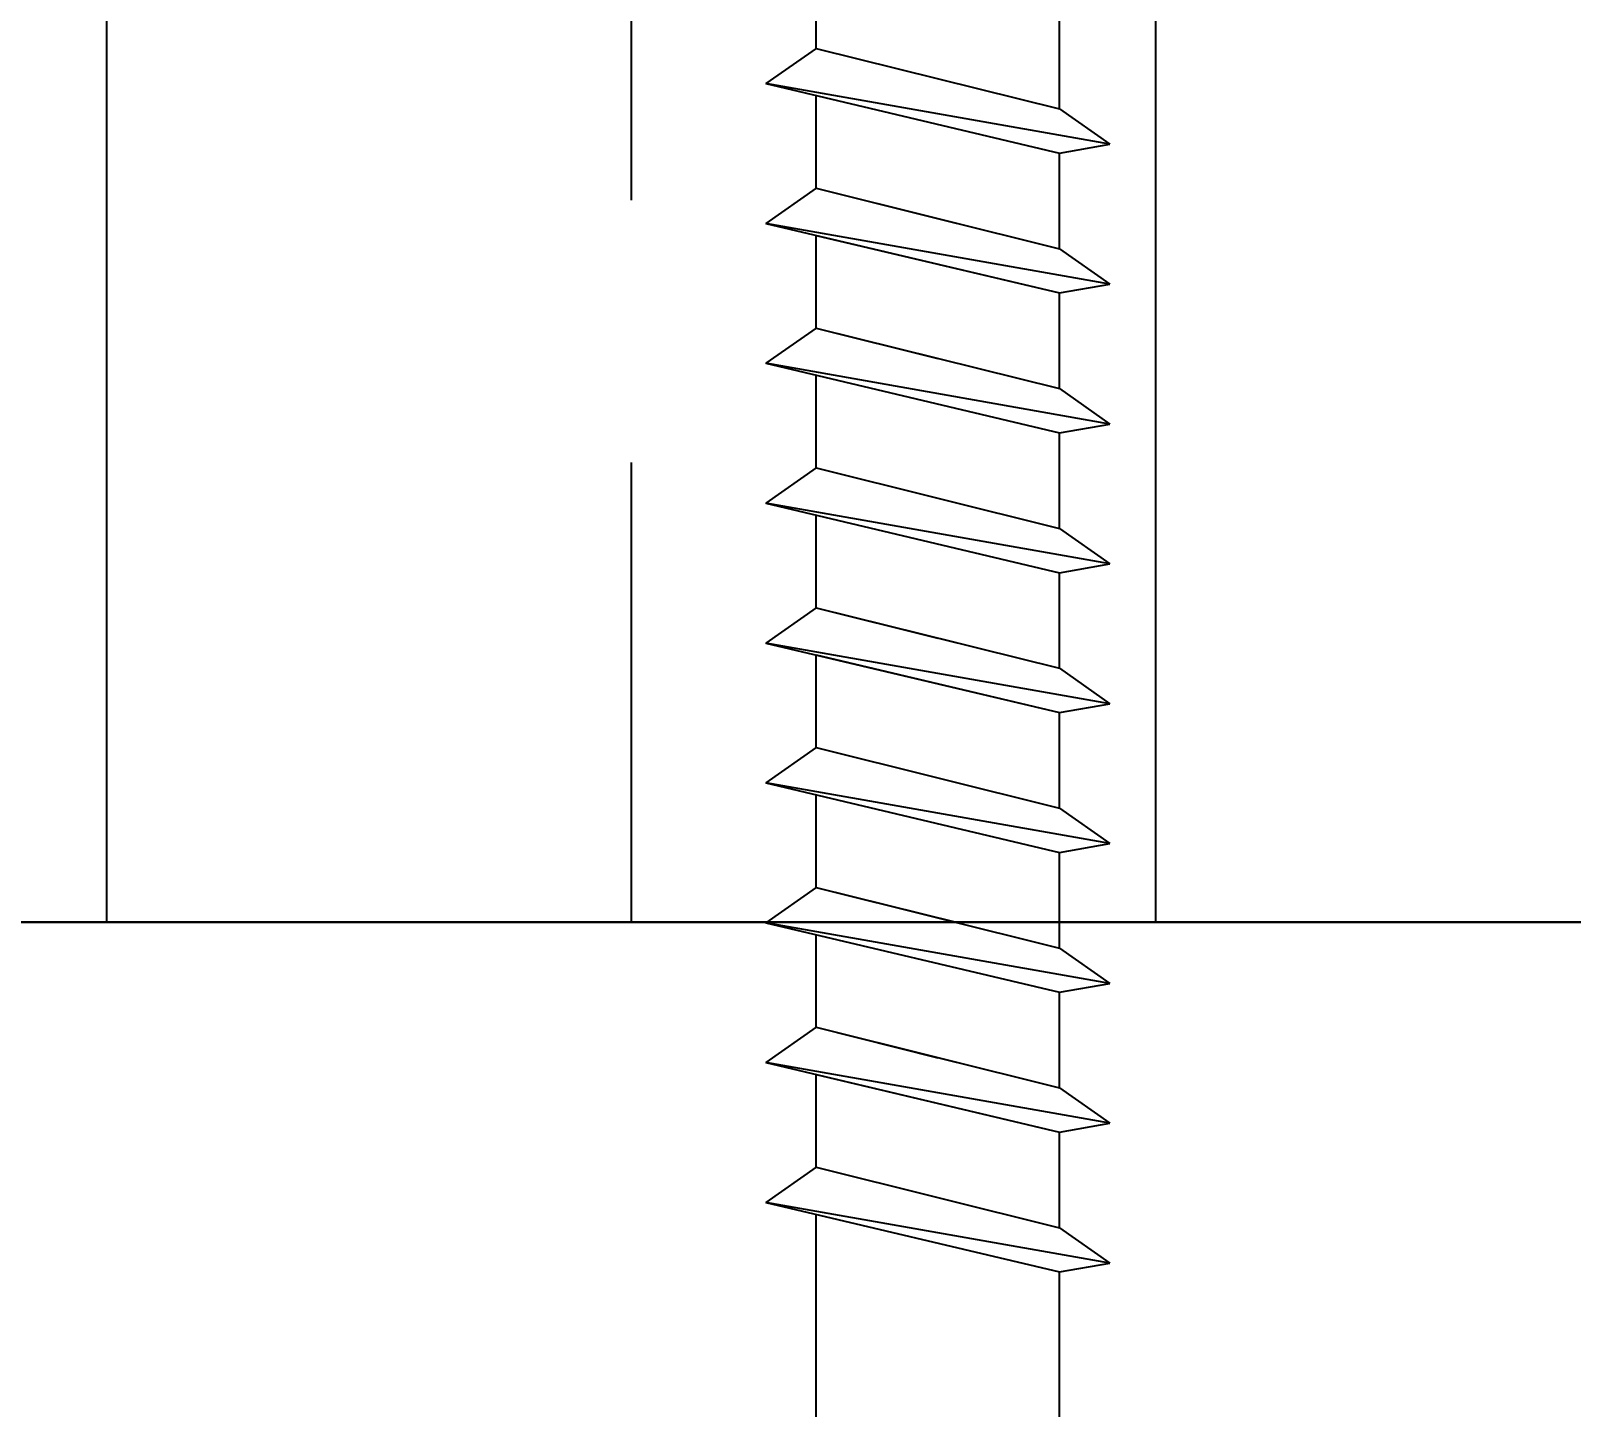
# Model space of a CAD drawing. Header units: inches. Extents: x -2661 to 42767, y -1222 to 9099.
# Drawn here: x -1902.554 to -1901.452, y 3481.95 to 3482.934 of the extents above; entities that cross this region are included whole.
import ezdxf
from ezdxf import colors
from ezdxf.entities.mleader import LeaderData, LeaderLine
from ezdxf.math import Vec2, Vec3

# ---------------------------------------------------------------- set-up
doc = ezdxf.new("R2010")
doc.units = ezdxf.units.IN
doc.header["$LTSCALE"] = 12
doc.header["$MEASUREMENT"] = 0
doc.layers.get('0').update_dxf_attribs({"linetype": 'CONTINUOUS'})
for name, color, linetype in [('S-ANNO-NOTE', 4, 'CONTINUOUS'), ('S-FASTENERS', 2, 'CONTINUOUS'), ('S-SIMPSON', 2, 'CONTINUOUS'), ('S-WOOD', 3, 'CONTINUOUS')]:
    doc.layers.add(name, color=color, linetype=linetype)
doc.styles.add('Arial', font='arial.ttf', dxfattribs={"width": 0.85})

# ---------------------------------------------------------------- blocks, each defined once
blk = doc.blocks.new('*U292')
at = {"layer": 'S-WOOD'}
h = blk.add_hatch(dxfattribs=at)
h.set_pattern_fill('ANSI33', color=1, scale=3, angle=45, style=0)
h.set_pattern_definition([(90, (2, 0), (-0.75, 1e-16), []), (90, (2.375, 0.375), (-0.75, 1e-16), [0.375, -0.1875])])
h.paths.add_polyline_path([(3.5, -11.25), (0, -11.25), (0, 0), (3.5, 0)])
at = {"color": 4}
blk.add_lwpolyline([(0, 0), (3.5, 0), (3.5, -11.25), (0, -11.25)], close=True, dxfattribs=at)
blk.add_lwpolyline([(3.5, -11.25), (0, -11.25), (0, 0), (3.5, 0)], close=True)
blk = doc.blocks.new('*U1285')
blk.add_lwpolyline([(1.5, -3.5), (0, -3.5), (0, 0), (1.5, 0)], close=True)
blk = doc.blocks.new('SDS.25X6-f')
at = {"layer": 'S-SIMPSON'}
for p, q in [((-0.087, -0.536), (-0.087, -2.7912)), ((0.087, -0.5316), (0.087, -2.75)), ((0.087, -0.5316), (0.087, -2.75)), ((-0.087, -0.5749), (-0.087, -2.7912)), ((0.087, -2.6816), (0.087, -2.75)), ((0.087, -2.6816), (0.087, -2.75)), ((0.087, -2.6816), (0.087, -2.75)), ((0.087, -2.6816), (0.087, -2.75)), ((0.087, -2.6816), (0.087, -2.75)), ((0.087, -2.6816), (0.087, -2.75)), ((-0.087, -2.7249), (-0.087, -2.7912)), ((-0.087, -2.7249), (-0.087, -2.7912)), ((-0.087, -2.7249), (-0.087, -2.7912)), ((-0.087, -2.7249), (-0.087, -2.7912)), ((-0.087, -2.7249), (-0.087, -2.7912)), ((-0.087, -2.7249), (-0.087, -2.7912)), ((-0.087, -2.7249), (-0.087, -2.7912)), ((-0.087, -2.7249), (-0.087, -2.7912))]:
    blk.add_line(p, q, dxfattribs=at)
at = {"layer": 'S-SIMPSON', "color": 1}
for p, q in [((-0.123, -2.7997), (0.087, -2.75)), ((-0.123, -2.7997), (0.087, -2.75)), ((-0.123, -2.7997), (0.087, -2.75)), ((-0.123, -2.7997), (0.087, -2.75)), ((0.087, -2.75), (0.123, -2.7563)), ((0.087, -2.75), (0.123, -2.7563)), ((0.087, -2.75), (0.123, -2.7563)), ((0.087, -2.75), (0.123, -2.7563)), ((0.123, -2.7563), (-0.123, -2.7997)), ((0.123, -2.7563), (-0.123, -2.7997)), ((0.123, -2.7563), (-0.123, -2.7997)), ((0.123, -2.7563), (-0.123, -2.7997)), ((0.087, -2.7816), (0.123, -2.7563)), ((0.087, -2.7816), (0.123, -2.7563)), ((0.087, -2.7816), (0.123, -2.7563)), ((0.087, -2.7816), (0.123, -2.7563)), ((-0.087, -2.8249), (0.087, -2.7816)), ((-0.087, -2.8249), (0.087, -2.7816)), ((-0.087, -2.8249), (0.087, -2.7816)), ((-0.087, -2.8249), (0.087, -2.7816)), ((0.087, -2.7816), (0.087, -2.85)), ((0.087, -2.7816), (0.087, -2.85)), ((0.087, -2.7816), (0.087, -2.85)), ((0.087, -2.7816), (0.087, -2.85)), ((0.087, -2.7816), (0.087, -2.85)), ((0.087, -2.7816), (0.087, -2.85)), ((0.087, -2.7816), (0.087, -2.85)), ((0.087, -2.7816), (0.087, -2.85)), ((0.087, -2.7816), (0.087, -2.85)), ((0.087, -2.7816), (0.087, -2.85)), ((0.087, -2.7816), (0.087, -2.85)), ((0.087, -2.7816), (0.087, -2.85)), ((0.087, -2.7816), (0.087, -2.85)), ((0.087, -2.7816), (0.087, -2.85)), ((-0.087, -2.8249), (-0.123, -2.7997)), ((-0.087, -2.8249), (-0.123, -2.7997)), ((-0.087, -2.8249), (-0.123, -2.7997)), ((-0.087, -2.8249), (-0.123, -2.7997)), ((-0.087, -2.8249), (-0.123, -2.7997)), ((-0.087, -2.8249), (0, -2.8032)), ((-0.087, -2.8249), (-0.087, -2.8912)), ((-0.087, -2.8249), (-0.087, -2.8912)), ((-0.087, -2.8249), (-0.087, -2.8912)), ((-0.087, -2.8249), (-0.087, -2.8912)), ((-0.087, -2.8249), (-0.087, -2.8912)), ((-0.087, -2.8249), (-0.087, -2.8912)), ((-0.087, -2.8249), (-0.087, -2.8912)), ((-0.087, -2.8249), (-0.087, -2.8912)), ((-0.087, -2.8249), (-0.087, -2.8912)), ((-0.087, -2.8249), (-0.087, -2.8912)), ((-0.087, -2.8249), (-0.087, -2.8912)), ((-0.087, -2.8249), (-0.087, -2.8912)), ((-0.087, -2.8249), (-0.087, -2.8912)), ((-0.087, -2.8249), (-0.087, -2.8912)), ((-0.087, -2.8249), (-0.087, -2.8912)), ((-0.087, -2.8249), (-0.087, -2.8912)), ((-0.123, -2.8997), (0.087, -2.85)), ((-0.123, -2.8997), (0.087, -2.85)), ((-0.123, -2.8997), (0.087, -2.85)), ((-0.123, -2.8997), (0.087, -2.85)), ((-0.123, -2.8997), (0.087, -2.85)), ((-0.123, -2.8997), (0.087, -2.85)), ((-0.123, -2.8997), (0.087, -2.85)), ((-0.123, -2.8997), (0.087, -2.85)), ((-0.087, -2.8912), (0.087, -2.85)), ((0.087, -2.85), (0.123, -2.8563)), ((0.087, -2.85), (0.123, -2.8563)), ((0.087, -2.85), (0.123, -2.8563)), ((0.087, -2.85), (0.123, -2.8563)), ((0.087, -2.85), (0.123, -2.8563)), ((0.087, -2.85), (0.123, -2.8563)), ((0.087, -2.85), (0.123, -2.8563)), ((0.087, -2.85), (0.123, -2.8563)), ((0.087, -2.85), (0.123, -2.8563)), ((0.123, -2.8563), (-0.123, -2.8997)), ((0.123, -2.8563), (-0.123, -2.8997)), ((0.123, -2.8563), (-0.123, -2.8997)), ((0.123, -2.8563), (-0.123, -2.8997)), ((0.123, -2.8563), (-0.123, -2.8997)), ((0.123, -2.8563), (-0.123, -2.8997)), ((0.123, -2.8563), (-0.123, -2.8997)), ((0.123, -2.8563), (-0.123, -2.8997)), ((0.123, -2.8563), (-0.123, -2.8997)), ((0.087, -2.8816), (0.123, -2.8563)), ((0.087, -2.8816), (0.123, -2.8563)), ((0.087, -2.8816), (0.123, -2.8563)), ((0.087, -2.8816), (0.123, -2.8563)), ((0.087, -2.8816), (0.123, -2.8563)), ((0.087, -2.8816), (0.123, -2.8563)), ((0.087, -2.8816), (0.123, -2.8563)), ((0.087, -2.8816), (0.123, -2.8563)), ((0.087, -2.8816), (0.123, -2.8563)), ((-0.087, -2.9249), (0.087, -2.8816)), ((-0.087, -2.9249), (0.087, -2.8816)), ((-0.087, -2.9249), (0.087, -2.8816)), ((-0.087, -2.9249), (0.087, -2.8816)), ((-0.087, -2.9249), (0.087, -2.8816)), ((-0.087, -2.9249), (0.087, -2.8816)), ((-0.087, -2.9249), (0.087, -2.8816)), ((-0.087, -2.9249), (0.087, -2.8816)), ((-0.087, -2.9249), (0.087, -2.8816)), ((0.087, -2.8816), (0.087, -2.95)), ((0.087, -2.8816), (0.087, -2.95)), ((0.087, -2.8816), (0.087, -2.95)), ((0.087, -2.8816), (0.087, -2.95)), ((0.087, -2.8816), (0.087, -2.95)), ((0.087, -2.8816), (0.087, -2.95)), ((0.087, -2.8816), (0.087, -2.95)), ((0.087, -2.8816), (0.087, -2.95)), ((0.087, -2.8816), (0.087, -2.95)), ((0.087, -2.8816), (0.087, -2.95)), ((0.087, -2.8816), (0.087, -2.95)), ((0.087, -2.8816), (0.087, -2.95)), ((0.087, -2.8816), (0.087, -2.95)), ((0.087, -2.8816), (0.087, -2.95)), ((0.087, -2.8816), (0.087, -2.95)), ((0.087, -2.8816), (0.087, -2.95)), ((0.087, -2.8816), (0.087, -2.95)), ((0.087, -2.8816), (0.087, -2.95)), ((0.087, -2.8816), (0.087, -2.95)), ((0.087, -2.8816), (0.087, -2.95)), ((0.087, -2.8816), (0.087, -2.95)), ((-0.087, -2.9249), (-0.123, -2.8997)), ((-0.087, -2.9249), (-0.123, -2.8997)), ((-0.087, -2.9249), (-0.123, -2.8997)), ((-0.087, -2.9249), (-0.123, -2.8997)), ((-0.087, -2.9249), (-0.123, -2.8997)), ((-0.087, -2.9249), (-0.123, -2.8997)), ((-0.087, -2.9249), (-0.123, -2.8997)), ((-0.087, -2.9249), (-0.123, -2.8997)), ((-0.087, -2.9249), (-0.123, -2.8997)), ((-0.087, -2.9249), (-0.123, -2.8997)), ((-0.087, -2.9249), (-0.123, -2.8997)), ((-0.087, -2.9249), (-0.123, -2.8997)), ((-0.087, -2.9249), (-0.123, -2.8997)), ((-0.087, -2.9249), (0.013, -2.9)), ((-0.087, -2.9249), (0.013, -2.9)), ((-0.087, -2.9249), (0.013, -2.9)), ((-0.087, -2.9249), (0, -2.9032)), ((-0.087, -2.9249), (-0.087, -2.9912)), ((-0.087, -2.9249), (-0.087, -2.9912)), ((-0.087, -2.9249), (-0.087, -2.9912)), ((-0.087, -2.9249), (-0.087, -2.9912)), ((-0.087, -2.9249), (-0.087, -2.9912)), ((-0.087, -2.9249), (-0.087, -2.9912)), ((-0.087, -2.9249), (-0.087, -2.9912)), ((-0.087, -2.9249), (-0.087, -2.9912)), ((-0.087, -2.9249), (-0.087, -2.9912)), ((-0.087, -2.9249), (-0.087, -2.9912)), ((-0.087, -2.9249), (-0.087, -2.9912)), ((-0.087, -2.9249), (-0.087, -2.9912)), ((-0.087, -2.9249), (-0.087, -2.9912)), ((-0.087, -2.9249), (-0.087, -2.9912)), ((-0.087, -2.9249), (-0.087, -2.9912)), ((-0.087, -2.9249), (-0.087, -2.9912)), ((-0.087, -2.9249), (-0.087, -2.9912)), ((-0.087, -2.9249), (-0.087, -2.9912)), ((-0.087, -2.9249), (-0.087, -2.9912)), ((-0.087, -2.9249), (-0.087, -2.9912)), ((-0.087, -2.9249), (-0.087, -2.9912)), ((-0.123, -2.9997), (0.087, -2.95)), ((-0.123, -2.9997), (0.087, -2.95)), ((-0.123, -2.9997), (0.087, -2.95)), ((-0.123, -2.9997), (0.087, -2.95)), ((-0.123, -2.9997), (0.087, -2.95)), ((-0.123, -2.9997), (0.087, -2.95)), ((-0.123, -2.9997), (0.087, -2.95)), ((-0.123, -2.9997), (0.087, -2.95)), ((-0.123, -2.9997), (0.087, -2.95)), ((-0.123, -2.9997), (0.087, -2.95)), ((-0.123, -2.9997), (0.087, -2.95)), ((-0.123, -2.9997), (0.087, -2.95)), ((0.087, -2.95), (0.123, -2.9563)), ((0.087, -2.95), (0.123, -2.9563)), ((0.087, -2.95), (0.123, -2.9563)), ((0.087, -2.95), (0.123, -2.9563)), ((0.087, -2.95), (0.123, -2.9563)), ((0.087, -2.95), (0.123, -2.9563)), ((0.087, -2.95), (0.123, -2.9563)), ((0.087, -2.95), (0.123, -2.9563)), ((0.087, -2.95), (0.123, -2.9563)), ((0.087, -2.95), (0.123, -2.9563)), ((0.087, -2.95), (0.123, -2.9563)), ((0.087, -2.95), (0.123, -2.9563)), ((0.123, -2.9563), (-0.123, -2.9997)), ((0.123, -2.9563), (-0.123, -2.9997)), ((0.123, -2.9563), (-0.123, -2.9997)), ((0.123, -2.9563), (-0.123, -2.9997)), ((0.123, -2.9563), (-0.123, -2.9997)), ((0.123, -2.9563), (-0.123, -2.9997)), ((0.123, -2.9563), (-0.123, -2.9997)), ((0.123, -2.9563), (-0.123, -2.9997)), ((0.123, -2.9563), (-0.123, -2.9997)), ((0.123, -2.9563), (-0.123, -2.9997)), ((0.123, -2.9563), (-0.123, -2.9997)), ((0.123, -2.9563), (-0.123, -2.9997)), ((0.087, -2.9816), (0.123, -2.9563)), ((0.087, -2.9816), (0.123, -2.9563)), ((0.087, -2.9816), (0.123, -2.9563)), ((0.087, -2.9816), (0.123, -2.9563)), ((0.087, -2.9816), (0.123, -2.9563)), ((0.087, -2.9816), (0.123, -2.9563)), ((0.087, -2.9816), (0.123, -2.9563)), ((0.087, -2.9816), (0.123, -2.9563)), ((0.087, -2.9816), (0.123, -2.9563)), ((0.087, -2.9816), (0.123, -2.9563)), ((0.087, -2.9816), (0.123, -2.9563)), ((0.087, -2.9816), (0.123, -2.9563)), ((-0.087, -3.0249), (0.087, -2.9816)), ((-0.087, -3.0249), (0.087, -2.9816)), ((-0.087, -3.0249), (0.087, -2.9816)), ((-0.087, -3.0249), (0.087, -2.9816)), ((-0.087, -3.0249), (0.087, -2.9816)), ((-0.087, -3.0249), (0.087, -2.9816)), ((-0.087, -3.0249), (0.087, -2.9816)), ((-0.087, -3.0249), (0.087, -2.9816)), ((-0.087, -3.0249), (0.087, -2.9816)), ((-0.087, -3.0249), (0.087, -2.9816)), ((-0.087, -3.0249), (0.087, -2.9816)), ((-0.087, -3.0249), (0.087, -2.9816)), ((0.087, -2.9816), (0.087, -3.05)), ((0.087, -2.9816), (0.087, -3.05)), ((0.087, -2.9816), (0.087, -3.05)), ((0.087, -2.9816), (0.087, -3.05)), ((0.087, -2.9816), (0.087, -3.05)), ((0.087, -2.9816), (0.087, -3.05)), ((0.087, -2.9816), (0.087, -3.05)), ((0.087, -2.9816), (0.087, -3.05)), ((0.087, -2.9816), (0.087, -3.05)), ((0.087, -2.9816), (0.087, -3.05)), ((0.087, -2.9816), (0.087, -3.05)), ((0.087, -2.9816), (0.087, -3.05)), ((0.087, -2.9816), (0.087, -3.05)), ((0.087, -2.9816), (0.087, -3.05)), ((0.087, -2.9816), (0.087, -3.05)), ((0.087, -2.9816), (0.087, -3.05)), ((0.087, -2.9816), (0.087, -3.05)), ((0.087, -2.9816), (0.087, -3.05)), ((0.087, -2.9816), (0.087, -3.05)), ((0.087, -2.9816), (0.087, -3.05)), ((0.087, -2.9816), (0.087, -3.05)), ((0.087, -2.9816), (0.087, -3.05)), ((0.087, -2.9816), (0.087, -3.05)), ((0.087, -2.9816), (0.087, -3.05)), ((0.087, -2.9816), (0.087, -3.05)), ((-0.087, -3.0249), (-0.123, -2.9997)), ((-0.087, -3.0249), (-0.123, -2.9997)), ((-0.087, -3.0249), (-0.123, -2.9997)), ((-0.087, -3.0249), (-0.123, -2.9997)), ((-0.087, -3.0249), (-0.123, -2.9997)), ((-0.087, -3.0249), (-0.123, -2.9997)), ((-0.087, -3.0249), (-0.123, -2.9997)), ((-0.087, -3.0249), (-0.123, -2.9997)), ((-0.087, -3.0249), (-0.123, -2.9997)), ((-0.087, -3.0249), (-0.123, -2.9997)), ((-0.087, -3.0249), (-0.123, -2.9997)), ((-0.087, -3.0249), (-0.123, -2.9997)), ((-0.087, -3.0249), (-0.123, -2.9997)), ((-0.087, -3.0249), (-0.123, -2.9997)), ((-0.087, -3.0249), (-0.123, -2.9997)), ((-0.087, -3.0249), (0.013, -3)), ((-0.087, -3.0249), (0.013, -3)), ((-0.087, -3.0249), (0.013, -3)), ((-0.087, -3.0249), (-0.087, -3.0912)), ((-0.087, -3.0249), (-0.087, -3.0912)), ((-0.087, -3.0249), (-0.087, -3.0912)), ((-0.087, -3.0249), (-0.087, -3.0912)), ((-0.087, -3.0249), (-0.087, -3.0912)), ((-0.087, -3.0249), (-0.087, -3.0912)), ((-0.087, -3.0249), (-0.087, -3.0912)), ((-0.087, -3.0249), (-0.087, -3.0912)), ((-0.087, -3.0249), (-0.087, -3.0912)), ((-0.087, -3.0249), (-0.087, -3.0912)), ((-0.087, -3.0249), (-0.087, -3.0912)), ((-0.087, -3.0249), (-0.087, -3.0912)), ((-0.087, -3.0249), (-0.087, -3.0912)), ((-0.087, -3.0249), (-0.087, -3.0912)), ((-0.087, -3.0249), (-0.087, -3.0912)), ((-0.087, -3.0249), (-0.087, -3.0912)), ((-0.087, -3.0249), (-0.087, -3.0912)), ((-0.087, -3.0249), (-0.087, -3.0912)), ((-0.087, -3.0249), (-0.087, -3.0912)), ((-0.087, -3.0249), (-0.087, -3.0912)), ((-0.087, -3.0249), (-0.087, -3.0912)), ((-0.087, -3.0249), (-0.087, -3.0912)), ((-0.087, -3.0249), (-0.087, -3.0912)), ((-0.087, -3.0249), (-0.087, -3.0912)), ((-0.087, -3.0249), (-0.087, -3.0912)), ((-0.123, -3.0997), (0.087, -3.05)), ((-0.123, -3.0997), (0.087, -3.05)), ((-0.123, -3.0997), (0.087, -3.05)), ((-0.123, -3.0997), (0.087, -3.05)), ((-0.123, -3.0997), (0.087, -3.05)), ((-0.123, -3.0997), (0.087, -3.05)), ((-0.123, -3.0997), (0.087, -3.05)), ((-0.123, -3.0997), (0.087, -3.05)), ((-0.123, -3.0997), (0.087, -3.05)), ((-0.123, -3.0997), (0.087, -3.05)), ((-0.123, -3.0997), (0.087, -3.05)), ((-0.123, -3.0997), (0.087, -3.05)), ((-0.123, -3.0997), (0.087, -3.05)), ((-0.123, -3.0997), (0.087, -3.05)), ((-0.123, -3.0997), (0.087, -3.05)), ((-0.123, -3.0997), (0.087, -3.05)), ((-0.123, -3.0997), (0.087, -3.05)), ((-0.123, -3.0997), (0.087, -3.05)), ((-0.123, -3.0997), (0.087, -3.05)), ((0.087, -3.05), (0.123, -3.0563)), ((0.087, -3.05), (0.123, -3.0563)), ((0.087, -3.05), (0.123, -3.0563)), ((0.087, -3.05), (0.123, -3.0563)), ((0.087, -3.05), (0.123, -3.0563)), ((0.087, -3.05), (0.123, -3.0563)), ((0.087, -3.05), (0.123, -3.0563)), ((0.087, -3.05), (0.123, -3.0563)), ((0.087, -3.05), (0.123, -3.0563)), ((0.087, -3.05), (0.123, -3.0563)), ((0.087, -3.05), (0.123, -3.0563)), ((0.087, -3.05), (0.123, -3.0563)), ((0.087, -3.05), (0.123, -3.0563)), ((0.087, -3.05), (0.123, -3.0563)), ((0.087, -3.05), (0.123, -3.0563)), ((0.087, -3.05), (0.123, -3.0563)), ((0.087, -3.05), (0.123, -3.0563)), ((0.087, -3.05), (0.123, -3.0563)), ((0.087, -3.05), (0.123, -3.0563)), ((0.123, -3.0563), (-0.123, -3.0997)), ((0.123, -3.0563), (-0.123, -3.0997)), ((0.123, -3.0563), (-0.123, -3.0997)), ((0.123, -3.0563), (-0.123, -3.0997)), ((0.123, -3.0563), (-0.123, -3.0997)), ((0.123, -3.0563), (-0.123, -3.0997)), ((0.123, -3.0563), (-0.123, -3.0997)), ((0.123, -3.0563), (-0.123, -3.0997)), ((0.123, -3.0563), (-0.123, -3.0997)), ((0.123, -3.0563), (-0.123, -3.0997)), ((0.123, -3.0563), (-0.123, -3.0997)), ((0.123, -3.0563), (-0.123, -3.0997)), ((0.123, -3.0563), (-0.123, -3.0997)), ((0.123, -3.0563), (-0.123, -3.0997)), ((0.123, -3.0563), (-0.123, -3.0997)), ((0.123, -3.0563), (-0.123, -3.0997)), ((0.123, -3.0563), (-0.123, -3.0997)), ((0.123, -3.0563), (-0.123, -3.0997)), ((0.123, -3.0563), (-0.123, -3.0997)), ((0.087, -3.0816), (0.123, -3.0563)), ((0.087, -3.0816), (0.123, -3.0563)), ((0.087, -3.0816), (0.123, -3.0563)), ((0.087, -3.0816), (0.123, -3.0563)), ((0.087, -3.0816), (0.123, -3.0563)), ((0.087, -3.0816), (0.123, -3.0563)), ((0.087, -3.0816), (0.123, -3.0563)), ((0.087, -3.0816), (0.123, -3.0563)), ((0.087, -3.0816), (0.123, -3.0563)), ((0.087, -3.0816), (0.123, -3.0563)), ((0.087, -3.0816), (0.123, -3.0563)), ((0.087, -3.0816), (0.123, -3.0563)), ((0.087, -3.0816), (0.123, -3.0563)), ((0.087, -3.0816), (0.123, -3.0563)), ((0.087, -3.0816), (0.123, -3.0563)), ((0.087, -3.0816), (0.123, -3.0563)), ((0.087, -3.0816), (0.123, -3.0563)), ((0.087, -3.0816), (0.123, -3.0563)), ((0.087, -3.0816), (0.123, -3.0563)), ((-0.087, -3.1249), (0.087, -3.0816)), ((-0.087, -3.1249), (0.087, -3.0816)), ((-0.087, -3.1249), (0.087, -3.0816)), ((-0.087, -3.1249), (0.087, -3.0816)), ((-0.087, -3.1249), (0.087, -3.0816)), ((-0.087, -3.1249), (0.087, -3.0816)), ((-0.087, -3.1249), (0.087, -3.0816)), ((-0.087, -3.1249), (0.087, -3.0816)), ((-0.087, -3.1249), (0.087, -3.0816)), ((-0.087, -3.1249), (0.087, -3.0816)), ((-0.087, -3.1249), (0.087, -3.0816)), ((-0.087, -3.1249), (0.087, -3.0816)), ((-0.087, -3.1249), (0.087, -3.0816)), ((-0.087, -3.1249), (0.087, -3.0816)), ((-0.087, -3.1249), (0.087, -3.0816)), ((-0.087, -3.1249), (0.087, -3.0816)), ((-0.087, -3.1249), (0.087, -3.0816)), ((-0.087, -3.1249), (0.087, -3.0816)), ((-0.087, -3.1249), (0.087, -3.0816)), ((0.087, -3.0816), (0.087, -3.15)), ((0.087, -3.0816), (0.087, -3.15)), ((0.087, -3.0816), (0.087, -3.15)), ((0.087, -3.0816), (0.087, -3.15)), ((0.087, -3.0816), (0.087, -3.15)), ((0.087, -3.0816), (0.087, -3.15)), ((0.087, -3.0816), (0.087, -3.15)), ((0.087, -3.0816), (0.087, -3.15)), ((0.087, -3.0816), (0.087, -3.15)), ((0.087, -3.0816), (0.087, -3.15)), ((0.087, -3.0816), (0.087, -3.15)), ((0.087, -3.0816), (0.087, -3.15)), ((-0.087, -3.1249), (-0.123, -3.0997)), ((-0.087, -3.1249), (-0.123, -3.0997)), ((-0.087, -3.1249), (-0.123, -3.0997)), ((-0.087, -3.1249), (-0.123, -3.0997)), ((-0.087, -3.1249), (-0.123, -3.0997)), ((-0.087, -3.1249), (-0.123, -3.0997)), ((-0.087, -3.1249), (-0.123, -3.0997)), ((-0.087, -3.1249), (-0.123, -3.0997)), ((-0.087, -3.1249), (-0.123, -3.0997)), ((-0.087, -3.1249), (-0.123, -3.0997)), ((-0.087, -3.1249), (-0.123, -3.0997)), ((-0.087, -3.1249), (-0.123, -3.0997)), ((-0.087, -3.1249), (-0.123, -3.0997)), ((-0.087, -3.1249), (-0.123, -3.0997)), ((-0.087, -3.1249), (-0.123, -3.0997)), ((-0.087, -3.1249), (-0.123, -3.0997)), ((-0.087, -3.1249), (-0.123, -3.0997)), ((-0.087, -3.1249), (-0.123, -3.0997)), ((-0.087, -3.1249), (-0.123, -3.0997)), ((-0.087, -3.1249), (-0.123, -3.0997)), ((-0.087, -3.1249), (-0.123, -3.0997)), ((-0.087, -3.1249), (-0.123, -3.0997)), ((-0.087, -3.1249), (-0.123, -3.0997)), ((-0.087, -3.1249), (0, -3.1032)), ((-0.087, -3.1249), (0, -3.1032)), ((-0.087, -3.1249), (0, -3.1032)), ((-0.087, -3.1249), (0, -3.1032)), ((-0.087, -3.1249), (-0.087, -3.1912)), ((-0.087, -3.1249), (-0.087, -3.1912)), ((-0.087, -3.1249), (-0.087, -3.1912)), ((-0.087, -3.1249), (-0.087, -3.1912)), ((-0.087, -3.1249), (-0.087, -3.1912)), ((-0.087, -3.1249), (-0.087, -3.1912)), ((-0.087, -3.1249), (-0.087, -3.1912)), ((-0.087, -3.1249), (-0.087, -3.1912)), ((-0.087, -3.1249), (-0.087, -3.1912)), ((-0.087, -3.1249), (-0.087, -3.1912)), ((-0.087, -3.1249), (-0.087, -3.1912)), ((-0.087, -3.1249), (-0.087, -3.1912)), ((-0.087, -3.1249), (-0.087, -3.1912)), ((-0.087, -3.1249), (-0.087, -3.1912)), ((-0.123, -3.1997), (0.087, -3.15)), ((-0.123, -3.1997), (0.087, -3.15)), ((-0.123, -3.1997), (0.087, -3.15)), ((-0.123, -3.1997), (0.087, -3.15)), ((-0.123, -3.1997), (0.087, -3.15)), ((-0.123, -3.1997), (0.087, -3.15)), ((-0.123, -3.1997), (0.087, -3.15)), ((-0.123, -3.1997), (0.087, -3.15)), ((-0.087, -3.1912), (0.087, -3.15)), ((0.087, -3.15), (0.123, -3.1563)), ((0.087, -3.15), (0.123, -3.1563)), ((0.087, -3.15), (0.123, -3.1563)), ((0.087, -3.15), (0.123, -3.1563)), ((0.087, -3.15), (0.123, -3.1563)), ((0.087, -3.15), (0.123, -3.1563)), ((0.087, -3.15), (0.123, -3.1563)), ((0.087, -3.15), (0.123, -3.1563)), ((0.087, -3.15), (0.123, -3.1563)), ((0.123, -3.1563), (-0.123, -3.1997)), ((0.123, -3.1563), (-0.123, -3.1997)), ((0.123, -3.1563), (-0.123, -3.1997)), ((0.123, -3.1563), (-0.123, -3.1997)), ((0.123, -3.1563), (-0.123, -3.1997)), ((0.123, -3.1563), (-0.123, -3.1997)), ((0.123, -3.1563), (-0.123, -3.1997)), ((0.123, -3.1563), (-0.123, -3.1997)), ((0.123, -3.1563), (-0.123, -3.1997)), ((0.087, -3.1816), (0.123, -3.1563)), ((0.087, -3.1816), (0.123, -3.1563)), ((0.087, -3.1816), (0.123, -3.1563)), ((0.087, -3.1816), (0.123, -3.1563)), ((0.087, -3.1816), (0.123, -3.1563)), ((0.087, -3.1816), (0.123, -3.1563)), ((0.087, -3.1816), (0.123, -3.1563)), ((0.087, -3.1816), (0.123, -3.1563)), ((0.087, -3.1816), (0.123, -3.1563)), ((-0.087, -3.2249), (0.087, -3.1816)), ((-0.087, -3.2249), (0.087, -3.1816)), ((-0.087, -3.2249), (0.087, -3.1816)), ((-0.087, -3.2249), (0.087, -3.1816)), ((-0.087, -3.2249), (0.087, -3.1816)), ((-0.087, -3.2249), (0.087, -3.1816)), ((-0.087, -3.2249), (0.087, -3.1816)), ((-0.087, -3.2249), (0.087, -3.1816)), ((-0.087, -3.2249), (0.087, -3.1816)), ((0.087, -3.1816), (0.087, -3.25)), ((0.087, -3.1816), (0.087, -3.25)), ((0.087, -3.1816), (0.087, -3.25)), ((0.087, -3.1816), (0.087, -3.25)), ((0.087, -3.1816), (0.087, -3.25)), ((0.087, -3.1816), (0.087, -3.25)), ((0.087, -3.1816), (0.087, -3.25)), ((0.087, -3.1816), (0.087, -3.25)), ((0.087, -3.1816), (0.087, -3.25)), ((0.087, -3.1816), (0.087, -3.25)), ((0.087, -3.1816), (0.087, -3.25)), ((0.087, -3.1816), (0.087, -3.25)), ((0.087, -3.1816), (0.087, -3.25)), ((0.087, -3.1816), (0.087, -3.25)), ((0.087, -3.1816), (0.087, -3.25)), ((0.087, -3.1816), (0.087, -3.25)), ((0.087, -3.1816), (0.087, -3.25)), ((-0.087, -3.2249), (-0.123, -3.1997)), ((-0.087, -3.2249), (-0.123, -3.1997)), ((-0.087, -3.2249), (-0.123, -3.1997)), ((-0.087, -3.2249), (-0.123, -3.1997)), ((-0.087, -3.2249), (-0.123, -3.1997)), ((-0.087, -3.2249), (-0.123, -3.1997)), ((-0.087, -3.2249), (-0.123, -3.1997)), ((-0.087, -3.2249), (-0.123, -3.1997)), ((-0.087, -3.2249), (-0.123, -3.1997)), ((-0.087, -3.2249), (-0.123, -3.1997)), ((-0.087, -3.2249), (-0.123, -3.1997)), ((-0.087, -3.2249), (-0.123, -3.1997)), ((-0.087, -3.2249), (-0.123, -3.1997)), ((-0.087, -3.2249), (0.013, -3.2)), ((-0.087, -3.2249), (0.013, -3.2)), ((-0.087, -3.2249), (0.013, -3.2)), ((-0.087, -3.2249), (0, -3.2032)), ((-0.087, -3.2249), (-0.087, -3.2912)), ((-0.087, -3.2249), (-0.087, -3.2912)), ((-0.087, -3.2249), (-0.087, -3.2912)), ((-0.087, -3.2249), (-0.087, -3.2912)), ((-0.087, -3.2249), (-0.087, -3.2912)), ((-0.087, -3.2249), (-0.087, -3.2912)), ((-0.087, -3.2249), (-0.087, -3.2912)), ((-0.087, -3.2249), (-0.087, -3.2912)), ((-0.087, -3.2249), (-0.087, -3.2912)), ((-0.087, -3.2249), (-0.087, -3.2912)), ((-0.087, -3.2249), (-0.087, -3.2912)), ((-0.087, -3.2249), (-0.087, -3.2912)), ((-0.087, -3.2249), (-0.087, -3.2912)), ((-0.087, -3.2249), (-0.087, -3.2912)), ((-0.087, -3.2249), (-0.087, -3.2912)), ((-0.087, -3.2249), (-0.087, -3.2912)), ((-0.123, -3.2997), (0.087, -3.25)), ((-0.123, -3.2997), (0.087, -3.25)), ((-0.123, -3.2997), (0.087, -3.25)), ((-0.123, -3.2997), (0.087, -3.25)), ((-0.123, -3.2997), (0.087, -3.25)), ((-0.123, -3.2997), (0.087, -3.25)), ((-0.123, -3.2997), (0.087, -3.25)), ((-0.123, -3.2997), (0.087, -3.25)), ((-0.123, -3.2997), (0.087, -3.25)), ((-0.123, -3.2997), (0.087, -3.25)), ((-0.123, -3.2997), (0.087, -3.25)), ((-0.123, -3.2997), (0.087, -3.25)), ((0.123, -3.2563), (-0.123, -3.2997)), ((0.123, -3.2563), (-0.123, -3.2997)), ((0.123, -3.2563), (-0.123, -3.2997)), ((0.123, -3.2563), (-0.123, -3.2997)), ((0.123, -3.2563), (-0.123, -3.2997)), ((0.123, -3.2563), (-0.123, -3.2997)), ((0.123, -3.2563), (-0.123, -3.2997)), ((0.123, -3.2563), (-0.123, -3.2997)), ((0.123, -3.2563), (-0.123, -3.2997)), ((0.123, -3.2563), (-0.123, -3.2997)), ((0.123, -3.2563), (-0.123, -3.2997)), ((0.123, -3.2563), (-0.123, -3.2997)), ((0.087, -3.25), (0.123, -3.2563)), ((0.087, -3.25), (0.123, -3.2563)), ((0.087, -3.25), (0.123, -3.2563)), ((0.087, -3.25), (0.123, -3.2563)), ((0.087, -3.25), (0.123, -3.2563)), ((0.087, -3.25), (0.123, -3.2563)), ((0.087, -3.25), (0.123, -3.2563)), ((0.087, -3.25), (0.123, -3.2563)), ((0.087, -3.25), (0.123, -3.2563)), ((0.087, -3.25), (0.123, -3.2563)), ((0.087, -3.25), (0.123, -3.2563)), ((0.087, -3.25), (0.123, -3.2563)), ((0.087, -3.2816), (0.123, -3.2563)), ((0.087, -3.2816), (0.123, -3.2563)), ((0.087, -3.2816), (0.123, -3.2563)), ((0.087, -3.2816), (0.123, -3.2563)), ((0.087, -3.2816), (0.123, -3.2563)), ((0.087, -3.2816), (0.123, -3.2563)), ((0.087, -3.2816), (0.123, -3.2563)), ((0.087, -3.2816), (0.123, -3.2563)), ((0.087, -3.2816), (0.123, -3.2563)), ((0.087, -3.2816), (0.123, -3.2563)), ((0.087, -3.2816), (0.123, -3.2563)), ((0.087, -3.2816), (0.123, -3.2563)), ((-0.087, -3.3249), (0.087, -3.2816)), ((-0.087, -3.3249), (0.087, -3.2816)), ((-0.087, -3.3249), (0.087, -3.2816)), ((-0.087, -3.3249), (0.087, -3.2816)), ((-0.087, -3.3249), (0.087, -3.2816)), ((-0.087, -3.3249), (0.087, -3.2816)), ((-0.087, -3.3249), (0.087, -3.2816)), ((-0.087, -3.3249), (0.087, -3.2816)), ((-0.087, -3.3249), (0.087, -3.2816)), ((-0.087, -3.3249), (0.087, -3.2816)), ((-0.087, -3.3249), (0.087, -3.2816)), ((-0.087, -3.3249), (0.087, -3.2816)), ((0.087, -3.2816), (0.087, -3.35)), ((0.087, -3.2816), (0.087, -3.35)), ((0.087, -3.2816), (0.087, -3.35)), ((0.087, -3.2816), (0.087, -3.35)), ((0.087, -3.2816), (0.087, -3.35)), ((0.087, -3.2816), (0.087, -3.35)), ((0.087, -3.2816), (0.087, -3.35)), ((0.087, -3.2816), (0.087, -3.35)), ((0.087, -3.2816), (0.087, -3.35)), ((0.087, -3.2816), (0.087, -3.35)), ((0.087, -3.2816), (0.087, -3.35)), ((0.087, -3.2816), (0.087, -3.35)), ((0.087, -3.2816), (0.087, -3.35)), ((0.087, -3.2816), (0.087, -3.35)), ((0.087, -3.2816), (0.087, -3.35)), ((0.087, -3.2816), (0.087, -3.35)), ((0.087, -3.2816), (0.087, -3.35)), ((-0.087, -3.3249), (-0.123, -3.2997)), ((-0.087, -3.3249), (-0.123, -3.2997)), ((-0.087, -3.3249), (-0.123, -3.2997)), ((-0.087, -3.3249), (-0.123, -3.2997)), ((-0.087, -3.3249), (-0.123, -3.2997)), ((-0.087, -3.3249), (-0.123, -3.2997)), ((-0.087, -3.3249), (-0.123, -3.2997)), ((-0.087, -3.3249), (-0.123, -3.2997)), ((-0.087, -3.3249), (-0.123, -3.2997)), ((-0.087, -3.3249), (-0.123, -3.2997)), ((-0.087, -3.3249), (-0.123, -3.2997)), ((-0.087, -3.3249), (-0.123, -3.2997)), ((-0.087, -3.3249), (-0.087, -3.3912)), ((-0.087, -3.3249), (-0.087, -3.3912)), ((-0.087, -3.3249), (-0.087, -3.3912)), ((-0.087, -3.3249), (-0.087, -3.3912)), ((-0.087, -3.3249), (-0.087, -3.3912)), ((-0.087, -3.3249), (-0.087, -3.3912)), ((-0.087, -3.3249), (-0.087, -3.3912)), ((-0.087, -3.3249), (-0.087, -3.3912)), ((-0.087, -3.3249), (-0.087, -3.3912)), ((-0.087, -3.3249), (-0.087, -3.3912)), ((-0.087, -3.3249), (-0.087, -3.3912)), ((-0.087, -3.3249), (-0.087, -3.3912)), ((-0.087, -3.3249), (-0.087, -3.3912)), ((-0.087, -3.3249), (-0.087, -3.3912)), ((-0.087, -3.3249), (-0.087, -3.3912)), ((-0.087, -3.3249), (-0.087, -3.3912)), ((-0.087, -3.3249), (-0.087, -3.3912)), ((-0.123, -3.3997), (0.087, -3.35)), ((-0.123, -3.3997), (0.087, -3.35)), ((-0.123, -3.3997), (0.087, -3.35)), ((-0.123, -3.3997), (0.087, -3.35)), ((-0.123, -3.3997), (0.087, -3.35)), ((-0.123, -3.3997), (0.087, -3.35)), ((-0.123, -3.3997), (0.087, -3.35)), ((-0.123, -3.3997), (0.087, -3.35)), ((-0.123, -3.3997), (0.087, -3.35)), ((-0.123, -3.3997), (0.087, -3.35)), ((-0.123, -3.3997), (0.087, -3.35)), ((-0.123, -3.3997), (0.087, -3.35)), ((-0.123, -3.3997), (0.087, -3.35)), ((-0.123, -3.3997), (0.087, -3.35)), ((-0.123, -3.3997), (0.087, -3.35)), ((0.123, -3.3563), (-0.123, -3.3997)), ((0.123, -3.3563), (-0.123, -3.3997)), ((0.123, -3.3563), (-0.123, -3.3997)), ((0.123, -3.3563), (-0.123, -3.3997)), ((0.123, -3.3563), (-0.123, -3.3997)), ((0.123, -3.3563), (-0.123, -3.3997)), ((0.123, -3.3563), (-0.123, -3.3997)), ((0.123, -3.3563), (-0.123, -3.3997)), ((0.123, -3.3563), (-0.123, -3.3997)), ((0.123, -3.3563), (-0.123, -3.3997)), ((0.123, -3.3563), (-0.123, -3.3997)), ((0.123, -3.3563), (-0.123, -3.3997)), ((0.123, -3.3563), (-0.123, -3.3997)), ((0.123, -3.3563), (-0.123, -3.3997)), ((0.123, -3.3563), (-0.123, -3.3997)), ((0.087, -3.35), (0.123, -3.3563)), ((0.087, -3.35), (0.123, -3.3563)), ((0.087, -3.35), (0.123, -3.3563)), ((0.087, -3.35), (0.123, -3.3563)), ((0.087, -3.35), (0.123, -3.3563)), ((0.087, -3.35), (0.123, -3.3563)), ((0.087, -3.35), (0.123, -3.3563)), ((0.087, -3.35), (0.123, -3.3563)), ((0.087, -3.35), (0.123, -3.3563)), ((0.087, -3.35), (0.123, -3.3563)), ((0.087, -3.35), (0.123, -3.3563)), ((0.087, -3.35), (0.123, -3.3563)), ((0.087, -3.35), (0.123, -3.3563)), ((0.087, -3.35), (0.123, -3.3563)), ((0.087, -3.35), (0.123, -3.3563)), ((0.087, -3.3816), (0.123, -3.3563)), ((0.087, -3.3816), (0.123, -3.3563)), ((0.087, -3.3816), (0.123, -3.3563)), ((0.087, -3.3816), (0.123, -3.3563)), ((0.087, -3.3816), (0.123, -3.3563)), ((0.087, -3.3816), (0.123, -3.3563)), ((0.087, -3.3816), (0.123, -3.3563)), ((0.087, -3.3816), (0.123, -3.3563)), ((0.087, -3.3816), (0.123, -3.3563)), ((0.087, -3.3816), (0.123, -3.3563)), ((0.087, -3.3816), (0.123, -3.3563)), ((0.087, -3.3816), (0.123, -3.3563)), ((0.087, -3.3816), (0.123, -3.3563)), ((0.087, -3.3816), (0.123, -3.3563)), ((0.087, -3.3816), (0.123, -3.3563)), ((-0.087, -3.4249), (0.087, -3.3816)), ((-0.087, -3.4249), (0.087, -3.3816)), ((-0.087, -3.4249), (0.087, -3.3816)), ((-0.087, -3.4249), (0.087, -3.3816)), ((-0.087, -3.4249), (0.087, -3.3816)), ((-0.087, -3.4249), (0.087, -3.3816)), ((-0.087, -3.4249), (0.087, -3.3816)), ((-0.087, -3.4249), (0.087, -3.3816)), ((-0.087, -3.4249), (0.087, -3.3816)), ((-0.087, -3.4249), (0.087, -3.3816)), ((-0.087, -3.4249), (0.087, -3.3816)), ((-0.087, -3.4249), (0.087, -3.3816)), ((-0.087, -3.4249), (0.087, -3.3816)), ((-0.087, -3.4249), (0.087, -3.3816)), ((-0.087, -3.4249), (0.087, -3.3816)), ((0.087, -3.3816), (0.087, -3.45)), ((0.087, -3.3816), (0.087, -3.45)), ((0.087, -3.3816), (0.087, -3.45)), ((0.087, -3.3816), (0.087, -3.45)), ((0.087, -3.3816), (0.087, -3.45)), ((0.087, -3.3816), (0.087, -3.45)), ((0.087, -3.3816), (0.087, -3.45)), ((0.087, -3.3816), (0.087, -3.45)), ((0.087, -3.3816), (0.087, -3.45)), ((0.087, -3.3816), (0.087, -3.45)), ((0.087, -3.3816), (0.087, -3.45)), ((0.087, -3.3816), (0.087, -3.45)), ((0.087, -3.3816), (0.087, -3.45)), ((0.087, -3.3816), (0.087, -3.45)), ((0.087, -3.3816), (0.087, -3.45)), ((0.087, -3.3816), (0.087, -3.45)), ((0.087, -3.3816), (0.087, -3.45)), ((0.087, -3.3816), (0.087, -3.45)), ((-0.087, -3.4249), (-0.123, -3.3997)), ((-0.087, -3.4249), (-0.123, -3.3997)), ((-0.087, -3.4249), (-0.123, -3.3997)), ((-0.087, -3.4249), (-0.123, -3.3997)), ((-0.087, -3.4249), (-0.123, -3.3997)), ((-0.087, -3.4249), (-0.123, -3.3997)), ((-0.087, -3.4249), (-0.123, -3.3997)), ((-0.087, -3.4249), (-0.123, -3.3997)), ((-0.087, -3.4249), (-0.123, -3.3997)), ((-0.087, -3.4249), (-0.123, -3.3997)), ((-0.087, -3.4249), (-0.123, -3.3997)), ((-0.087, -3.4249), (-0.123, -3.3997)), ((-0.087, -3.4249), (-0.123, -3.3997)), ((-0.087, -3.4249), (-0.123, -3.3997)), ((-0.087, -3.4249), (-0.123, -3.3997)), ((-0.087, -3.4249), (-0.123, -3.3997)), ((-0.087, -3.4249), (-0.123, -3.3997)), ((-0.087, -3.4249), (-0.123, -3.3997)), ((-0.087, -3.4249), (0, -3.4032)), ((-0.087, -3.4249), (0, -3.4032)), ((-0.087, -3.4249), (0, -3.4032)), ((-0.087, -3.4249), (-0.087, -3.4912)), ((-0.087, -3.4249), (-0.087, -3.4912)), ((-0.087, -3.4249), (-0.087, -3.4912)), ((-0.087, -3.4249), (-0.087, -3.4912)), ((-0.087, -3.4249), (-0.087, -3.4912)), ((-0.087, -3.4249), (-0.087, -3.4912)), ((-0.087, -3.4249), (-0.087, -3.4912)), ((-0.087, -3.4249), (-0.087, -3.4912)), ((-0.087, -3.4249), (-0.087, -3.4912)), ((-0.087, -3.4249), (-0.087, -3.4912)), ((-0.087, -3.4249), (-0.087, -3.4912)), ((-0.087, -3.4249), (-0.087, -3.4912)), ((-0.123, -3.4997), (0.087, -3.45)), ((-0.123, -3.4997), (0.087, -3.45)), ((-0.123, -3.4997), (0.087, -3.45)), ((-0.123, -3.4997), (0.087, -3.45)), ((-0.123, -3.4997), (0.087, -3.45)), ((-0.123, -3.4997), (0.087, -3.45)), ((-0.123, -3.4997), (0.087, -3.45)), ((-0.123, -3.4997), (0.087, -3.45)), ((0.123, -3.4563), (-0.123, -3.4997)), ((0.123, -3.4563), (-0.123, -3.4997)), ((0.123, -3.4563), (-0.123, -3.4997)), ((0.123, -3.4563), (-0.123, -3.4997)), ((0.123, -3.4563), (-0.123, -3.4997)), ((0.123, -3.4563), (-0.123, -3.4997)), ((0.123, -3.4563), (-0.123, -3.4997)), ((0.123, -3.4563), (-0.123, -3.4997)), ((0.123, -3.4563), (-0.123, -3.4997)), ((-0.087, -3.4912), (0.087, -3.45)), ((0.087, -3.45), (0.123, -3.4563)), ((0.087, -3.45), (0.123, -3.4563)), ((0.087, -3.45), (0.123, -3.4563)), ((0.087, -3.45), (0.123, -3.4563)), ((0.087, -3.45), (0.123, -3.4563)), ((0.087, -3.45), (0.123, -3.4563)), ((0.087, -3.45), (0.123, -3.4563)), ((0.087, -3.45), (0.123, -3.4563)), ((0.087, -3.45), (0.123, -3.4563)), ((0.087, -3.4816), (0.123, -3.4563)), ((0.087, -3.4816), (0.123, -3.4563)), ((0.087, -3.4816), (0.123, -3.4563)), ((0.087, -3.4816), (0.123, -3.4563)), ((0.087, -3.4816), (0.123, -3.4563)), ((0.087, -3.4816), (0.123, -3.4563)), ((0.087, -3.4816), (0.123, -3.4563)), ((0.087, -3.4816), (0.123, -3.4563)), ((0.087, -3.4816), (0.123, -3.4563)), ((-0.087, -3.5249), (0.087, -3.4816)), ((-0.087, -3.5249), (0.087, -3.4816)), ((-0.087, -3.5249), (0.087, -3.4816)), ((-0.087, -3.5249), (0.087, -3.4816)), ((-0.087, -3.5249), (0.087, -3.4816)), ((-0.087, -3.5249), (0.087, -3.4816)), ((-0.087, -3.5249), (0.087, -3.4816)), ((-0.087, -3.5249), (0.087, -3.4816)), ((-0.087, -3.5249), (0.087, -3.4816)), ((0.087, -3.4816), (0.087, -3.55)), ((0.087, -3.4816), (0.087, -3.55)), ((0.087, -3.4816), (0.087, -3.55)), ((0.087, -3.4816), (0.087, -3.55)), ((0.087, -3.4816), (0.087, -3.55)), ((0.087, -3.4816), (0.087, -3.55)), ((0.087, -3.4816), (0.087, -3.55)), ((0.087, -3.4816), (0.087, -3.55)), ((0.087, -3.4816), (0.087, -3.55)), ((0.087, -3.4816), (0.087, -3.55)), ((0.087, -3.4816), (0.087, -3.55)), ((0.087, -3.4816), (0.087, -3.55)), ((0.087, -3.4816), (0.087, -3.55)), ((-0.087, -3.5249), (-0.123, -3.4997)), ((-0.087, -3.5249), (-0.123, -3.4997)), ((-0.087, -3.5249), (-0.123, -3.4997)), ((-0.087, -3.5249), (-0.123, -3.4997)), ((-0.087, -3.5249), (-0.123, -3.4997)), ((-0.087, -3.5249), (-0.123, -3.4997)), ((-0.087, -3.5249), (-0.123, -3.4997)), ((-0.087, -3.5249), (-0.123, -3.4997)), ((-0.087, -3.5249), (-0.123, -3.4997)), ((-0.087, -3.5249), (-0.123, -3.4997)), ((-0.087, -3.5249), (-0.123, -3.4997)), ((-0.087, -3.5249), (-0.123, -3.4997)), ((-0.087, -3.5249), (-0.123, -3.4997)), ((-0.087, -3.5249), (0.013, -3.5)), ((-0.087, -3.5249), (0.013, -3.5)), ((-0.087, -3.5249), (0.013, -3.5)), ((-0.087, -3.5249), (0, -3.5032)), ((-0.087, -3.5249), (-0.087, -3.5912)), ((-0.087, -3.5249), (-0.087, -3.5912)), ((-0.087, -3.5249), (-0.087, -3.5912)), ((-0.087, -3.5249), (-0.087, -3.5912)), ((-0.087, -3.5249), (-0.087, -3.5912)), ((-0.087, -3.5249), (-0.087, -3.5912)), ((-0.087, -3.5249), (-0.087, -3.5912)), ((-0.087, -3.5249), (-0.087, -3.5912)), ((-0.087, -3.5249), (-0.087, -3.5912)), ((-0.087, -3.5249), (-0.087, -3.5912)), ((-0.087, -3.5249), (-0.087, -3.5912)), ((-0.123, -3.5997), (0.087, -3.55)), ((-0.123, -3.5997), (0.087, -3.55)), ((-0.123, -3.5997), (0.087, -3.55)), ((-0.123, -3.5997), (0.087, -3.55)), ((-0.123, -3.5997), (0.087, -3.55)), ((-0.123, -3.5997), (0.087, -3.55)), ((-0.123, -3.5997), (0.087, -3.55)), ((-0.123, -3.5997), (0.087, -3.55)), ((-0.123, -3.5997), (0.087, -3.55)), ((0.123, -3.5563), (-0.123, -3.5997)), ((0.123, -3.5563), (-0.123, -3.5997)), ((0.123, -3.5563), (-0.123, -3.5997)), ((0.123, -3.5563), (-0.123, -3.5997)), ((0.123, -3.5563), (-0.123, -3.5997)), ((0.123, -3.5563), (-0.123, -3.5997)), ((0.123, -3.5563), (-0.123, -3.5997)), ((0.123, -3.5563), (-0.123, -3.5997)), ((0.123, -3.5563), (-0.123, -3.5997)), ((0.087, -3.55), (0.123, -3.5563)), ((0.087, -3.55), (0.123, -3.5563)), ((0.087, -3.55), (0.123, -3.5563)), ((0.087, -3.55), (0.123, -3.5563)), ((0.087, -3.55), (0.123, -3.5563)), ((0.087, -3.55), (0.123, -3.5563)), ((0.087, -3.55), (0.123, -3.5563)), ((0.087, -3.55), (0.123, -3.5563)), ((0.087, -3.55), (0.123, -3.5563)), ((0.087, -3.5816), (0.123, -3.5563)), ((0.087, -3.5816), (0.123, -3.5563)), ((0.087, -3.5816), (0.123, -3.5563)), ((0.087, -3.5816), (0.123, -3.5563)), ((0.087, -3.5816), (0.123, -3.5563)), ((0.087, -3.5816), (0.123, -3.5563)), ((0.087, -3.5816), (0.123, -3.5563)), ((0.087, -3.5816), (0.123, -3.5563)), ((0.087, -3.5816), (0.123, -3.5563)), ((-0.087, -3.6249), (0.087, -3.5816)), ((-0.087, -3.6249), (0.087, -3.5816)), ((-0.087, -3.6249), (0.087, -3.5816)), ((-0.087, -3.6249), (0.087, -3.5816)), ((-0.087, -3.6249), (0.087, -3.5816)), ((-0.087, -3.6249), (0.087, -3.5816)), ((-0.087, -3.6249), (0.087, -3.5816)), ((-0.087, -3.6249), (0.087, -3.5816)), ((-0.087, -3.6249), (0.087, -3.5816)), ((0.087, -3.5816), (0.087, -3.65)), ((0.087, -3.5816), (0.087, -3.65)), ((0.087, -3.5816), (0.087, -3.65)), ((0.087, -3.5816), (0.087, -3.65)), ((0.087, -3.5816), (0.087, -3.65)), ((0.087, -3.5816), (0.087, -3.65)), ((0.087, -3.5816), (0.087, -3.65)), ((0.087, -3.5816), (0.087, -3.65)), ((0.087, -3.5816), (0.087, -3.65)), ((0.087, -3.5816), (0.087, -3.65)), ((0.087, -3.5816), (0.087, -3.65)), ((-0.087, -3.6249), (-0.123, -3.5997)), ((-0.087, -3.6249), (-0.123, -3.5997)), ((-0.087, -3.6249), (-0.123, -3.5997)), ((-0.087, -3.6249), (-0.123, -3.5997)), ((-0.087, -3.6249), (-0.123, -3.5997)), ((-0.087, -3.6249), (-0.123, -3.5997)), ((-0.087, -3.6249), (-0.123, -3.5997)), ((-0.087, -3.6249), (-0.123, -3.5997)), ((-0.087, -3.6249), (-0.123, -3.5997)), ((-0.087, -3.6249), (-0.087, -3.6912)), ((-0.087, -3.6249), (-0.087, -3.6912)), ((-0.087, -3.6249), (-0.087, -3.6912)), ((-0.087, -3.6249), (-0.087, -3.6912)), ((-0.087, -3.6249), (-0.087, -3.6912)), ((-0.087, -3.6249), (-0.087, -3.6912)), ((-0.087, -3.6249), (-0.087, -3.6912)), ((-0.087, -3.6249), (-0.087, -3.6912)), ((-0.087, -3.6249), (-0.087, -3.6912)), ((-0.087, -3.6249), (-0.087, -3.6912)), ((-0.087, -3.6249), (-0.087, -3.6912))]:
    blk.add_line(p, q, dxfattribs=at)
blk = doc.blocks.new('*U1812')
at = {"layer": 'S-FASTENERS'}
blk.add_blockref('SDS.25X6-f', (0, 0), dxfattribs=at)

msp = doc.modelspace()

# ---------------------------------------------------------------- block references
at = {"layer": 'S-FASTENERS', "xscale": -1, "rotation": 180}
msp.add_blockref('*U1812', (-1901.90525, 3479.29671), dxfattribs=at)
at = {"layer": 'S-WOOD'}
for name, rotation in [('*U292', 180), ('*U1285', 270)]:
    msp.add_blockref(name, (-1900.15525, 3482.29671), dxfattribs=dict(at, rotation=rotation))

# ---------------------------------------------------------------- leaders
at = {"layer": 'S-ANNO-NOTE'}
ml = msp.add_multileader_mtext('Standard', dxfattribs=at)
ml.set_content('\\A1;10d NAIL @6"O.C. OR "A35" CLIPS w/ "PH612I" (6) #6x{\\H0.7x;\\S1#2;\\H1.42857x;"\\H1.00002x; SCREWS TO (E) SHEATHING @16"O.C., TYP.}', color=4, style='Arial')
ml.set_leader_properties(color=2)
ml.build(insert=Vec2(0, 0))
ml.multileader.update_dxf_attribs({"dogleg_length": 0.36, "arrow_head_size": 1.3125, "scale": 12})
ctx = ml.context
ctx.base_point, ctx.scale, ctx.char_height, ctx.arrow_head_size, ctx.landing_gap_size, ctx.plane_origin = Vec3(-1845.53382, 3504.43431), 12, 1.125, 1.3125, 1.08, Vec3(-1861.03821, 3776.09731)
ctx.text_align_type = 2
notes = []
notes.append((ctx, [(1, (1, 1, 0), (-1823.61079, 3504.43431), (-1, 0), 1.5, [(1, [(-1816.1133, 3485.32816), (-1820.16134, 3481.55547), (-1814.94143, 3487.33853)], 0, [])])]))
ctx.mtext.insert, ctx.mtext.width, ctx.mtext.defined_height, ctx.mtext.alignment, ctx.mtext.flow_direction = Vec3(-1826.19079, 3505.16218), 21.1941768, 10.95589, 3, 5
for ctx, leaders in notes:
    for number, flags, end, landing, length, lines in leaders:
        leader = LeaderData()
        leader.index, (leader.has_last_leader_line, leader.has_dogleg_vector, leader.attachment_direction) = number, flags
        leader.last_leader_point, leader.dogleg_vector, leader.dogleg_length = Vec3(end), Vec3(landing), length
        for number, points, colour, breaks in lines:
            line = LeaderLine()
            line.index, line.vertices, line.color, line.breaks = number, Vec3.list(points), colors.encode_raw_color(colour), breaks
            leader.lines.append(line)
        ctx.leaders.append(leader)

doc.saveas('drawing.dxf')
